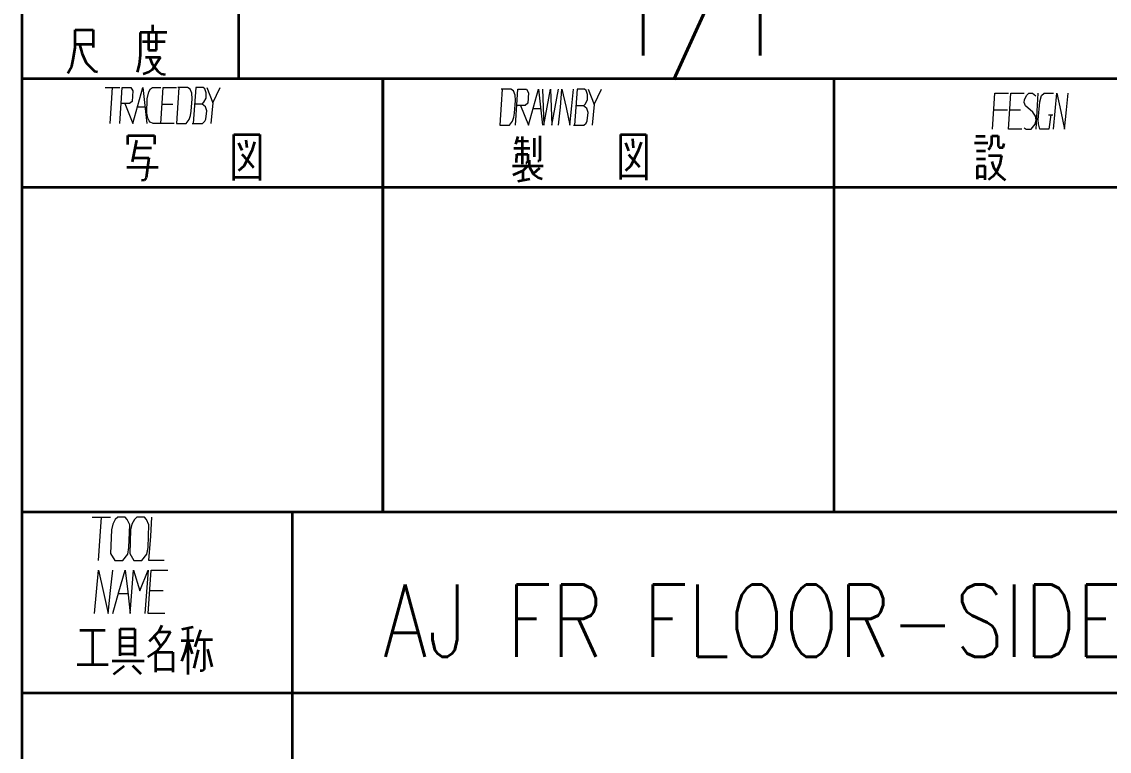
# Model space of a CAD drawing. Header units: millimetres. Extents: x 1333 to 104182, y -62926 to -5704.
# Drawn here: x 47763.5 to 47823.7, y -62820.8 to -62780.4 of the extents above; entities that cross this region are included whole.
import ezdxf
from ezdxf.enums import TextEntityAlignment as Align

# ---------------------------------------------------------------- set-up
doc = ezdxf.new("R2010")
doc.units = ezdxf.units.MM
doc.header["$LTSCALE"] = 0.5
doc.layers.add('SHM_LABEL', color=40, linetype='Continuous')
doc.styles.add('KAI', font='simplex.shx', dxfattribs={"width": 0.8, "bigfont": 'extfont.shx'})

msp = doc.modelspace()

# ---------------------------------------------------------------- linework, layer by layer
at = {"color": 7, "lineweight": 35}
for p, q in [((47763.514, -62751.561), (47763.514, -62876.705)), ((47888.514, -62783.561), (47763.514, -62783.561)), ((47783.514, -62807.561), (47783.514, -62783.561)), ((47783.514, -62783.561), (47783.514, -62807.561)), ((47808.514, -62807.561), (47808.514, -62783.561)), ((47763.514, -62789.561), (47888.514, -62789.561)), ((47888.514, -62807.561), (47763.514, -62807.561)), ((47778.514, -62832.561), (47778.514, -62807.561)), ((47763.514, -62817.561), (47888.514, -62817.561))]:
    msp.add_line(p, q, dxfattribs=at)
at = {"color": 7, "lineweight": 35, "ltscale": 0.15}
msp.add_line((47775.514, -62777.561), (47775.514, -62783.561), dxfattribs=at)
at = {"color": 7, "lineweight": 35, "ltscale": 0.01048}
msp.add_line((47770.755, -62780.577), (47770.755, -62780.996), dxfattribs=at)
at = {"color": 7, "lineweight": 35, "ltscale": 0.024719}
msp.add_line((47766.469, -62781.843), (47766.469, -62780.854), dxfattribs=at)
at = {"color": 7, "lineweight": 35, "ltscale": 0.024854}
for p, q in [((47766.469, -62780.854), (47767.463, -62780.854)), ((47766.469, -62781.645), (47767.463, -62781.645))]:
    msp.add_line(p, q, dxfattribs=at)
at = {"color": 7, "lineweight": 35, "ltscale": 0.024521}
msp.add_line((47767.463, -62780.854), (47767.463, -62781.835), dxfattribs=at)
at = {"color": 7, "lineweight": 35, "ltscale": 0.031244}
msp.add_line((47770.076, -62780.996), (47770.076, -62782.246), dxfattribs=at)
at = {"color": 7, "lineweight": 35, "ltscale": 0.036694}
msp.add_line((47771.544, -62780.996), (47770.076, -62780.996), dxfattribs=at)
at = {"color": 7, "lineweight": 35, "ltscale": 0.024323}
for p, q in [((47770.526, -62780.996), (47770.526, -62781.969)), ((47770.976, -62781.969), (47770.976, -62780.996))]:
    msp.add_line(p, q, dxfattribs=at)
at = {"color": 7, "lineweight": 35, "ltscale": 0.016611}
msp.add_line((47766.367, -62782.499), (47766.469, -62781.843), dxfattribs=at)
at = {"color": 7, "lineweight": 35, "ltscale": 0.013959}
msp.add_line((47766.714, -62781.645), (47766.864, -62782.183), dxfattribs=at)
at = {"color": 7, "lineweight": 35, "ltscale": 0.030969}
msp.add_line((47771.449, -62781.511), (47770.21, -62781.511), dxfattribs=at)
at = {"color": 7, "lineweight": 35, "ltscale": 0.009543}
msp.add_line((47766.28, -62782.871), (47766.367, -62782.499), dxfattribs=at)
at = {"color": 7, "lineweight": 35, "ltscale": 0.013629}
msp.add_line((47766.864, -62782.183), (47767.085, -62782.681), dxfattribs=at)
at = {"color": 7, "lineweight": 35, "ltscale": 0.013344}
msp.add_line((47770.076, -62782.246), (47770.013, -62782.776), dxfattribs=at)
at = {"color": 7, "lineweight": 35, "ltscale": 0.020715}
msp.add_line((47770.376, -62782.373), (47771.204, -62782.373), dxfattribs=at)
at = {"color": 7, "lineweight": 35, "ltscale": 0.011255}
msp.add_line((47770.526, -62781.969), (47770.976, -62781.969), dxfattribs=at)
at = {"color": 7, "lineweight": 35, "ltscale": 0.011421}
msp.add_line((47770.581, -62782.373), (47770.763, -62782.792), dxfattribs=at)
at = {"color": 7, "lineweight": 35, "ltscale": 0.020932}
msp.add_line((47771.204, -62782.373), (47770.739, -62783.069), dxfattribs=at)
at = {"color": 7, "lineweight": 35, "ltscale": 0.01079}
msp.add_line((47766.075, -62783.251), (47766.28, -62782.871), dxfattribs=at)
at = {"color": 7, "lineweight": 35, "ltscale": 0.008799}
msp.add_line((47767.085, -62782.681), (47767.337, -62782.927), dxfattribs=at)
at = {"color": 7, "lineweight": 35, "ltscale": 0.007125}
msp.add_line((47767.337, -62782.927), (47767.534, -62783.132), dxfattribs=at)
at = {"color": 7, "lineweight": 35, "ltscale": 0.004316}
msp.add_line((47767.534, -62783.132), (47767.701, -62783.18), dxfattribs=at)
at = {"color": 7, "lineweight": 35, "ltscale": 0.010648}
msp.add_line((47770.013, -62782.776), (47769.902, -62783.188), dxfattribs=at)
at = {"color": 7, "lineweight": 35, "ltscale": 0.005809}
msp.add_line((47770.739, -62783.069), (47770.55, -62783.203), dxfattribs=at)
at = {"color": 7, "lineweight": 35, "ltscale": 0.011233}
msp.add_line((47770.763, -62782.792), (47771.047, -62783.14), dxfattribs=at)
at = {"color": 7, "lineweight": 35, "ltscale": 0.006083}
msp.add_line((47771.047, -62783.14), (47771.244, -62783.282), dxfattribs=at)
at = {"color": 7, "lineweight": 35, "ltscale": 0.008369}
msp.add_line((47770.55, -62783.203), (47770.234, -62783.314), dxfattribs=at)
at = {"color": 7, "lineweight": 35, "ltscale": 0.005221}
msp.add_line((47771.244, -62783.282), (47771.449, -62783.322), dxfattribs=at)
at = {"color": 7, "lineweight": 35, "ltscale": 0.036902}
msp.add_line((47769.389, -62786.7), (47770.865, -62786.7), dxfattribs=at)
at = {"color": 7, "lineweight": 35, "ltscale": 0.012259}
msp.add_line((47769.389, -62787.19), (47769.389, -62786.7), dxfattribs=at)
at = {"color": 7, "lineweight": 35, "ltscale": 0.012061}
msp.add_line((47770.865, -62786.7), (47770.865, -62787.182), dxfattribs=at)
at = {"color": 7, "lineweight": 35, "ltscale": 0.036108}
for p, q in [((47775.253, -62786.644), (47776.698, -62786.644)), ((47775.253, -62789.001), (47776.698, -62789.001))]:
    msp.add_line(p, q, dxfattribs=at)
at = {"color": 7, "lineweight": 35, "ltscale": 0.063873}
for p, q in [((47775.253, -62789.199), (47775.253, -62786.644)), ((47776.698, -62786.644), (47776.698, -62789.199))]:
    msp.add_line(p, q, dxfattribs=at)
at = {"color": 7, "lineweight": 35, "ltscale": 0.011129}
msp.add_line((47790.993, -62786.748), (47790.868, -62787.175), dxfattribs=at)
at = {"color": 7, "lineweight": 35, "ltscale": 0.038324}
msp.add_line((47791.225, -62786.756), (47791.221, -62788.289), dxfattribs=at)
at = {"color": 7, "lineweight": 35, "ltscale": 0.033368}
msp.add_line((47792.214, -62786.71), (47792.214, -62788.045), dxfattribs=at)
at = {"color": 7, "lineweight": 35, "ltscale": 0.0354}
for p, q in [((47796.673, -62786.642), (47798.089, -62786.642)), ((47796.673, -62788.938), (47798.089, -62788.938))]:
    msp.add_line(p, q, dxfattribs=at)
at = {"color": 7, "lineweight": 35, "ltscale": 0.06235}
msp.add_line((47796.673, -62786.642), (47796.673, -62789.136), dxfattribs=at)
at = {"color": 7, "lineweight": 35, "ltscale": 0.063303}
msp.add_line((47798.089, -62786.642), (47798.089, -62789.174), dxfattribs=at)
at = {"color": 7, "lineweight": 35, "ltscale": 0.012939}
msp.add_line((47816.355, -62786.733), (47816.873, -62786.733), dxfattribs=at)
at = {"color": 7, "lineweight": 35, "ltscale": 0.008557}
msp.add_line((47817.246, -62786.71), (47817.588, -62786.71), dxfattribs=at)
at = {"color": 7, "lineweight": 35, "ltscale": 0.010867}
msp.add_line((47817.246, -62787.145), (47817.246, -62786.71), dxfattribs=at)
at = {"color": 7, "lineweight": 35, "ltscale": 0.014682}
msp.add_line((47817.588, -62786.71), (47817.588, -62787.298), dxfattribs=at)
at = {"color": 7, "lineweight": 35, "ltscale": 0.030595}
msp.add_line((47769.863, -62786.953), (47769.634, -62788.155), dxfattribs=at)
at = {"color": 7, "lineweight": 35, "ltscale": 0.011061}
msp.add_line((47775.522, -62787.111), (47775.703, -62787.514), dxfattribs=at)
at = {"color": 7, "lineweight": 35, "ltscale": 0.010992}
msp.add_line((47775.924, -62786.937), (47775.988, -62787.372), dxfattribs=at)
at = {"color": 7, "lineweight": 35, "ltscale": 0.013066}
msp.add_line((47776.406, -62787.048), (47776.248, -62787.546), dxfattribs=at)
at = {"color": 7, "lineweight": 35, "ltscale": 0.016373}
msp.add_line((47790.92, -62786.995), (47791.575, -62787.008), dxfattribs=at)
at = {"color": 7, "lineweight": 35, "ltscale": 0.025931}
msp.add_line((47791.887, -62786.84), (47791.887, -62787.877), dxfattribs=at)
at = {"color": 7, "lineweight": 35, "ltscale": 0.011726}
msp.add_line((47796.955, -62787.1), (47797.111, -62787.542), dxfattribs=at)
at = {"color": 7, "lineweight": 35, "ltscale": 0.01243}
msp.add_line((47797.339, -62786.886), (47797.377, -62787.382), dxfattribs=at)
at = {"color": 7, "lineweight": 35, "ltscale": 0.012115}
msp.add_line((47797.819, -62787.069), (47797.659, -62787.527), dxfattribs=at)
at = {"color": 7, "lineweight": 35, "ltscale": 0.018359}
msp.add_line((47816.279, -62787.115), (47817.014, -62787.115), dxfattribs=at)
at = {"color": 7, "lineweight": 35, "ltscale": 0.004368}
msp.add_line((47817.048, -62787.473), (47817.173, -62787.351), dxfattribs=at)
at = {"color": 7, "lineweight": 35, "ltscale": 0.00546}
msp.add_line((47817.173, -62787.351), (47817.246, -62787.145), dxfattribs=at)
at = {"color": 7, "lineweight": 35, "ltscale": 0.002269}
msp.add_line((47817.588, -62787.298), (47817.648, -62787.366), dxfattribs=at)
at = {"color": 7, "lineweight": 35, "ltscale": 0.005359}
msp.add_line((47817.648, -62787.366), (47817.862, -62787.366), dxfattribs=at)
at = {"color": 7, "lineweight": 35, "ltscale": 0.005771}
msp.add_line((47817.862, -62787.366), (47817.926, -62787.144), dxfattribs=at)
at = {"color": 7, "lineweight": 35, "ltscale": 0.022034}
msp.add_line((47769.676, -62787.934), (47770.557, -62787.934), dxfattribs=at)
at = {"color": 7, "lineweight": 35, "ltscale": 0.023132}
msp.add_line((47769.782, -62787.376), (47770.707, -62787.376), dxfattribs=at)
at = {"color": 7, "lineweight": 35, "ltscale": 0.027953}
msp.add_line((47770.557, -62787.934), (47770.4, -62789.041), dxfattribs=at)
at = {"color": 7, "lineweight": 35, "ltscale": 0.010602}
msp.add_line((47775.703, -62787.728), (47775.99, -62788.041), dxfattribs=at)
at = {"color": 7, "lineweight": 35, "ltscale": 0.023868}
msp.add_line((47776.248, -62787.546), (47775.806, -62788.392), dxfattribs=at)
at = {"color": 7, "lineweight": 35, "ltscale": 0.022352}
msp.add_line((47790.761, -62787.404), (47791.655, -62787.397), dxfattribs=at)
at = {"color": 7, "lineweight": 35, "ltscale": 0.01182}
msp.add_line((47790.921, -62788.197), (47790.925, -62787.725), dxfattribs=at)
at = {"color": 7, "lineweight": 35, "ltscale": 0.015227}
msp.add_line((47790.925, -62787.725), (47791.534, -62787.74), dxfattribs=at)
at = {"color": 7, "lineweight": 35, "ltscale": 0.009534}
msp.add_line((47791.534, -62787.74), (47791.537, -62788.121), dxfattribs=at)
at = {"color": 7, "lineweight": 35, "ltscale": 0.023128}
msp.add_line((47797.111, -62787.748), (47797.731, -62788.435), dxfattribs=at)
at = {"color": 7, "lineweight": 35, "ltscale": 0.023781}
msp.add_line((47797.659, -62787.527), (47797.241, -62788.381), dxfattribs=at)
at = {"color": 7, "lineweight": 35, "ltscale": 0.012561}
msp.add_line((47816.389, -62787.549), (47816.892, -62787.549), dxfattribs=at)
at = {"color": 7, "lineweight": 35, "ltscale": 0.017982}
msp.add_line((47817.055, -62787.816), (47817.775, -62787.809), dxfattribs=at)
at = {"color": 7, "lineweight": 35, "ltscale": 0.01206}
msp.add_line((47817.775, -62787.809), (47817.68, -62788.281), dxfattribs=at)
at = {"color": 7, "lineweight": 35, "ltscale": 0.043213}
msp.add_line((47769.342, -62788.456), (47771.071, -62788.456), dxfattribs=at)
at = {"color": 7, "lineweight": 35, "ltscale": 0.009648}
msp.add_line((47775.806, -62788.392), (47775.522, -62788.653), dxfattribs=at)
at = {"color": 7, "lineweight": 35, "ltscale": 0.01417}
msp.add_line((47775.99, -62788.041), (47776.358, -62788.471), dxfattribs=at)
at = {"color": 7, "lineweight": 35, "ltscale": 0.042615}
msp.add_line((47790.685, -62788.38), (47792.389, -62788.38), dxfattribs=at)
at = {"color": 7, "lineweight": 35, "ltscale": 0.01003}
msp.add_line((47791.541, -62788.38), (47791.256, -62788.663), dxfattribs=at)
at = {"color": 7, "lineweight": 35, "ltscale": 0.001526}
for p, q in [((47791.484, -62788.228), (47791.423, -62788.236)), ((47792.161, -62788.129), (47792.1, -62788.129))]:
    msp.add_line(p, q, dxfattribs=at)
at = {"color": 7, "lineweight": 35, "ltscale": 0.002986}
msp.add_line((47791.537, -62788.121), (47791.484, -62788.228), dxfattribs=at)
at = {"color": 7, "lineweight": 35, "ltscale": 0.008582}
msp.add_line((47791.625, -62788.068), (47791.625, -62788.411), dxfattribs=at)
at = {"color": 7, "lineweight": 35, "ltscale": 0.011677}
msp.add_line((47791.625, -62788.411), (47791.83, -62788.83), dxfattribs=at)
at = {"color": 7, "lineweight": 35, "ltscale": 0.011854}
msp.add_line((47792.18, -62788.51), (47791.83, -62788.83), dxfattribs=at)
at = {"color": 7, "lineweight": 35, "ltscale": 0.002477}
msp.add_line((47792.214, -62788.045), (47792.161, -62788.129), dxfattribs=at)
at = {"color": 7, "lineweight": 35, "ltscale": 0.009909}
msp.add_line((47797.241, -62788.381), (47796.948, -62788.648), dxfattribs=at)
at = {"color": 7, "lineweight": 35, "ltscale": 0.012451}
msp.add_line((47816.382, -62787.984), (47816.88, -62787.984), dxfattribs=at)
at = {"color": 7, "lineweight": 35, "ltscale": 0.009985}
for p, q in [((47816.451, -62788.381), (47816.85, -62788.381)), ((47816.451, -62788.968), (47816.85, -62788.968))]:
    msp.add_line(p, q, dxfattribs=at)
at = {"color": 7, "lineweight": 35, "ltscale": 0.018304}
msp.add_line((47816.451, -62789.113), (47816.451, -62788.381), dxfattribs=at)
at = {"color": 7, "lineweight": 35, "ltscale": 0.019257}
msp.add_line((47816.85, -62788.381), (47816.85, -62789.151), dxfattribs=at)
at = {"color": 7, "lineweight": 35, "ltscale": 0.008327}
msp.add_line((47817.242, -62788.137), (47817.333, -62788.457), dxfattribs=at)
at = {"color": 7, "lineweight": 35, "ltscale": 0.010726}
msp.add_line((47817.333, -62788.457), (47817.569, -62788.815), dxfattribs=at)
at = {"color": 7, "lineweight": 35, "ltscale": 0.011686}
msp.add_line((47817.68, -62788.281), (47817.49, -62788.709), dxfattribs=at)
at = {"color": 7, "lineweight": 35, "ltscale": 0.00435}
msp.add_line((47770.321, -62789.175), (47770.147, -62789.183), dxfattribs=at)
at = {"color": 7, "lineweight": 35, "ltscale": 0.003899}
msp.add_line((47770.4, -62789.041), (47770.321, -62789.175), dxfattribs=at)
at = {"color": 7, "lineweight": 35, "ltscale": 0.014748}
msp.add_line((47791.256, -62788.663), (47790.715, -62788.899), dxfattribs=at)
at = {"color": 7, "lineweight": 35, "ltscale": 0.016726}
msp.add_line((47790.993, -62789.235), (47791.648, -62789.097), dxfattribs=at)
at = {"color": 7, "lineweight": 35, "ltscale": 0.013156}
msp.add_line((47791.256, -62788.663), (47791.256, -62789.189), dxfattribs=at)
at = {"color": 7, "lineweight": 35, "ltscale": 0.008684}
msp.add_line((47791.83, -62788.83), (47792.116, -62789.029), dxfattribs=at)
at = {"color": 7, "lineweight": 35, "ltscale": 0.005745}
msp.add_line((47792.116, -62789.029), (47792.332, -62789.105), dxfattribs=at)
at = {"color": 7, "lineweight": 35, "ltscale": 0.007735}
msp.add_line((47817.303, -62788.968), (47817.059, -62789.159), dxfattribs=at)
at = {"color": 7, "lineweight": 35, "ltscale": 0.007985}
msp.add_line((47817.49, -62788.709), (47817.303, -62788.968), dxfattribs=at)
at = {"color": 7, "lineweight": 35, "ltscale": 0.013763}
msp.add_line((47817.569, -62788.815), (47817.98, -62789.181), dxfattribs=at)
at = {"color": 7, "lineweight": 35, "ltscale": 0.01005}
msp.add_line((47771.272, -62813.824), (47771.081, -62814.178), dxfattribs=at)
at = {"color": 7, "lineweight": 35, "ltscale": 0.035352}
msp.add_line((47766.722, -62814.092), (47768.137, -62814.092), dxfattribs=at)
at = {"color": 7, "lineweight": 35, "ltscale": 0.047238}
msp.add_line((47767.434, -62814.092), (47767.434, -62815.982), dxfattribs=at)
at = {"color": 7, "lineweight": 35, "ltscale": 0.037363}
msp.add_line((47768.965, -62815.508), (47768.965, -62814.014), dxfattribs=at)
at = {"color": 7, "lineweight": 35, "ltscale": 0.020349}
for p, q in [((47768.965, -62814.014), (47769.779, -62814.014)), ((47768.965, -62814.486), (47769.779, -62814.486)), ((47768.965, -62814.95), (47769.779, -62814.95)), ((47768.965, -62815.388), (47769.779, -62815.388))]:
    msp.add_line(p, q, dxfattribs=at)
at = {"color": 7, "lineweight": 35, "ltscale": 0.037793}
msp.add_line((47769.779, -62814.014), (47769.779, -62815.525), dxfattribs=at)
at = {"color": 7, "lineweight": 35, "ltscale": 0.018417}
msp.add_line((47771.081, -62814.178), (47770.566, -62814.704), dxfattribs=at)
at = {"color": 7, "lineweight": 35, "ltscale": 0.016932}
msp.add_line((47771.224, -62814.982), (47770.842, -62814.423), dxfattribs=at)
at = {"color": 7, "lineweight": 35, "ltscale": 0.016846}
msp.add_line((47771.081, -62814.178), (47771.755, -62814.178), dxfattribs=at)
at = {"color": 7, "lineweight": 35, "ltscale": 0.013337}
msp.add_line((47771.755, -62814.178), (47771.495, -62814.644), dxfattribs=at)
at = {"color": 7, "lineweight": 35, "ltscale": 0.015902}
msp.add_line((47773.01, -62813.917), (47772.387, -62814.048), dxfattribs=at)
at = {"color": 7, "lineweight": 35, "ltscale": 0.063971}
msp.add_line((47772.712, -62813.98), (47772.712, -62816.539), dxfattribs=at)
at = {"color": 7, "lineweight": 35, "ltscale": 0.024585}
msp.add_line((47773.405, -62814.062), (47773.102, -62814.998), dxfattribs=at)
at = {"color": 7, "lineweight": 35, "ltscale": 0.018938}
msp.add_line((47771.495, -62814.644), (47771.021, -62815.235), dxfattribs=at)
at = {"color": 7, "lineweight": 35, "ltscale": 0.01731}
msp.add_line((47772.35, -62814.653), (47773.042, -62814.653), dxfattribs=at)
at = {"color": 7, "lineweight": 35, "ltscale": 0.015606}
msp.add_line((47772.712, -62814.653), (47772.559, -62815.258), dxfattribs=at)
at = {"color": 7, "lineweight": 35, "ltscale": 0.019506}
msp.add_line((47772.712, -62814.653), (47772.958, -62815.393), dxfattribs=at)
at = {"color": 7, "lineweight": 35, "ltscale": 0.021167}
msp.add_line((47773.231, -62814.598), (47774.078, -62814.598), dxfattribs=at)
at = {"color": 7, "lineweight": 35, "ltscale": 0.041412}
msp.add_line((47773.614, -62814.598), (47773.614, -62816.255), dxfattribs=at)
at = {"color": 7, "lineweight": 35, "ltscale": 0.0158}
msp.add_line((47771.021, -62815.235), (47770.492, -62815.58), dxfattribs=at)
at = {"color": 7, "lineweight": 35, "ltscale": 0.023572}
for p, q in [((47770.942, -62815.3), (47771.885, -62815.3)), ((47770.942, -62816.25), (47771.885, -62816.25))]:
    msp.add_line(p, q, dxfattribs=at)
at = {"color": 7, "lineweight": 35, "ltscale": 0.027603}
msp.add_line((47770.942, -62816.404), (47770.942, -62815.3), dxfattribs=at)
at = {"color": 7, "lineweight": 35, "ltscale": 0.027719}
msp.add_line((47771.885, -62815.3), (47771.885, -62816.408), dxfattribs=at)
at = {"color": 7, "lineweight": 35, "ltscale": 0.014325}
msp.add_line((47772.559, -62815.258), (47772.355, -62815.794), dxfattribs=at)
at = {"color": 7, "lineweight": 35, "ltscale": 0.025803}
msp.add_line((47773.279, -62815.179), (47773.047, -62816.185), dxfattribs=at)
at = {"color": 7, "lineweight": 35, "ltscale": 0.025435}
msp.add_line((47773.799, -62815.133), (47774.046, -62816.12), dxfattribs=at)
at = {"color": 7, "lineweight": 35, "ltscale": 0.043274}
msp.add_line((47766.577, -62815.982), (47768.308, -62815.982), dxfattribs=at)
at = {"color": 7, "lineweight": 35, "ltscale": 0.044141}
msp.add_line((47768.519, -62815.774), (47770.285, -62815.774), dxfattribs=at)
at = {"color": 7, "lineweight": 35, "ltscale": 0.019084}
msp.add_line((47769.188, -62816.075), (47768.588, -62816.547), dxfattribs=at)
at = {"color": 7, "lineweight": 35, "ltscale": 0.016232}
msp.add_line((47769.642, -62816.041), (47770.105, -62816.496), dxfattribs=at)
at = {"color": 7, "lineweight": 35, "ltscale": 0.002965}
msp.add_line((47773.614, -62816.255), (47773.53, -62816.338), dxfattribs=at)
at = {"color": 7, "lineweight": 35, "ltscale": 0.003479}
msp.add_line((47773.53, -62816.338), (47773.39, -62816.338), dxfattribs=at)
at = {"color": 7, "lineweight": 13}
for points in [[(47768.131, -62784.037), (47768.944, -62784.037)], [(47768.408, -62786.037), (47768.482, -62784.912), (47768.538, -62784.037)], [(47768.944, -62786.037), (47769.018, -62784.912), (47769.073, -62784.037), (47769.554, -62784.037), (47769.665, -62784.236), (47769.628, -62784.811), (47769.48, -62784.936), (47769.018, -62784.936)], [(47769.665, -62786.037), (47769.942, -62785.037), (47770.219, -62784.037), (47770.33, -62785.037), (47770.441, -62786.037)], [(47771.198, -62786.037), (47770.792, -62786.037), (47770.625, -62785.962), (47770.57, -62785.887), (47770.496, -62785.736), (47770.441, -62785.462), (47770.459, -62784.662), (47770.551, -62784.287), (47770.644, -62784.111), (47770.755, -62784.037), (47771.217, -62784.037)], [(47771.956, -62786.037), (47771.217, -62786.037), (47771.29, -62784.912), (47771.346, -62784.037), (47772.085, -62784.037)], [(47772.085, -62786.037), (47772.621, -62786.037), (47772.787, -62785.811), (47772.861, -62785.587), (47772.898, -62785.361), (47772.953, -62784.662), (47772.935, -62784.361), (47772.842, -62784.137), (47772.695, -62784.037), (47772.159, -62784.037)], [(47772.214, -62784.037), (47772.159, -62784.887), (47772.085, -62786.037)], [(47772.953, -62786.037), (47773.526, -62786.037), (47773.655, -62785.912), (47773.711, -62785.787), (47773.766, -62785.337), (47773.692, -62785.111), (47773.507, -62784.962), (47773.6, -62784.861), (47773.729, -62784.637), (47773.729, -62784.337), (47773.655, -62784.111), (47773.563, -62784.037), (47773.156, -62784.037), (47773.082, -62785.037), (47773.009, -62786.037)], [(47773.766, -62784.037), (47774.099, -62784.887), (47773.988, -62786.037)], [(47774.099, -62784.887), (47774.505, -62784.037)], [(47789.989, -62786.134), (47790.526, -62786.134), (47790.693, -62785.909), (47790.767, -62785.684), (47790.804, -62785.459), (47790.859, -62784.759), (47790.841, -62784.459), (47790.748, -62784.234), (47790.6, -62784.134), (47790.063, -62784.134)], [(47790.118, -62784.134), (47790.063, -62784.984), (47789.989, -62786.134)], [(47790.859, -62786.134), (47790.933, -62785.009), (47790.989, -62784.134), (47791.471, -62784.134), (47791.582, -62784.334), (47791.545, -62784.909), (47791.396, -62785.034), (47790.933, -62785.034)], [(47791.582, -62786.134), (47791.86, -62785.134), (47792.138, -62784.134), (47792.249, -62785.134), (47792.36, -62786.134)], [(47792.36, -62784.134), (47792.397, -62785.134), (47792.434, -62786.134), (47792.619, -62785.134), (47792.804, -62784.134), (47792.841, -62785.134), (47792.878, -62786.134), (47793.064, -62785.134), (47793.249, -62784.134)], [(47793.249, -62786.134), (47793.342, -62785.134), (47793.434, -62784.134), (47793.657, -62785.159), (47793.86, -62786.134), (47793.971, -62785.059), (47794.064, -62784.134)], [(47794.064, -62786.134), (47794.638, -62786.134), (47794.768, -62786.009), (47794.824, -62785.884), (47794.879, -62785.434), (47794.805, -62785.209), (47794.62, -62785.059), (47794.712, -62784.959), (47794.842, -62784.734), (47794.842, -62784.434), (47794.768, -62784.209), (47794.675, -62784.134), (47794.268, -62784.134), (47794.194, -62785.134), (47794.12, -62786.134)], [(47794.879, -62784.134), (47795.213, -62784.984), (47795.102, -62786.134)], [(47795.213, -62784.984), (47795.62, -62784.134)], [(47817.284, -62786.355), (47817.358, -62785.23), (47817.414, -62784.355), (47818.157, -62784.355)], [(47818.9, -62786.355), (47818.157, -62786.355), (47818.231, -62785.23), (47818.287, -62784.355), (47819.03, -62784.355)], [(47819.03, -62786.28), (47819.141, -62786.355), (47819.42, -62786.355), (47819.643, -62786.08), (47819.699, -62785.83), (47819.662, -62785.63), (47819.513, -62785.405), (47819.104, -62785.055), (47819.03, -62784.88), (47819.049, -62784.73), (47819.16, -62784.48), (47819.29, -62784.355), (47819.494, -62784.355), (47819.68, -62784.505)], [(47819.699, -62786.355), (47819.754, -62785.355), (47819.81, -62784.355)], [(47820.498, -62785.555), (47820.405, -62786.355), (47819.903, -62786.355), (47819.829, -62786.055), (47819.81, -62785.83), (47819.903, -62784.83), (47819.996, -62784.48), (47820.145, -62784.355), (47820.646, -62784.355)], [(47820.646, -62786.355), (47820.739, -62785.355), (47820.832, -62784.355), (47821.055, -62785.38), (47821.259, -62786.355), (47821.37, -62785.28), (47821.463, -62784.355)], [(47769.221, -62784.936), (47769.665, -62786.037)], [(47771.29, -62784.962), (47771.882, -62784.962)], [(47773.507, -62784.962), (47773.082, -62784.962)], [(47769.923, -62785.111), (47770.33, -62785.111)], [(47791.137, -62785.034), (47791.582, -62786.134)], [(47791.841, -62785.209), (47792.249, -62785.209)], [(47794.62, -62785.059), (47794.194, -62785.059)], [(47817.358, -62785.28), (47818.101, -62785.28)], [(47818.231, -62785.28), (47818.826, -62785.28)], [(47820.386, -62785.555), (47820.609, -62785.555)], [(47767.42, -62807.833), (47768.436, -62807.833)], [(47767.766, -62810.233), (47767.859, -62808.883), (47767.928, -62807.833)], [(47771.393, -62810.233), (47770.561, -62810.233), (47770.654, -62808.883), (47770.723, -62807.833)], [(47767.536, -62813.171), (47767.652, -62811.971), (47767.767, -62810.771), (47768.044, -62812.001), (47768.299, -62813.171), (47768.437, -62811.881), (47768.553, -62810.771)], [(47768.553, -62813.171), (47768.899, -62811.971), (47769.246, -62810.771), (47769.384, -62811.971), (47769.523, -62813.171)], [(47769.523, -62813.171), (47769.615, -62811.971), (47769.708, -62810.771), (47770.054, -62811.911), (47770.516, -62810.771), (47770.424, -62811.971), (47770.331, -62813.171)], [(47771.44, -62813.171), (47770.516, -62813.171), (47770.609, -62811.821), (47770.678, -62810.771), (47771.602, -62810.771)], [(47768.876, -62812.061), (47769.384, -62812.061)], [(47770.609, -62811.881), (47771.348, -62811.881)]]:
    msp.add_lwpolyline(points, dxfattribs=at)
for points in [[(47769.106, -62810.233), (47769.383, -62809.873), (47769.453, -62809.513), (47769.499, -62808.253), (47769.36, -62807.953), (47769.245, -62807.833), (47768.829, -62807.833), (47768.69, -62807.953), (47768.552, -62808.223), (47768.482, -62808.523), (47768.436, -62809.843), (47768.667, -62810.233)], [(47770.169, -62810.233), (47770.446, -62809.873), (47770.515, -62809.513), (47770.561, -62808.253), (47770.423, -62807.953), (47770.307, -62807.833), (47769.891, -62807.833), (47769.753, -62807.953), (47769.614, -62808.223), (47769.545, -62808.523), (47769.499, -62809.843), (47769.73, -62810.233)]]:
    msp.add_lwpolyline(points, close=True, dxfattribs=at)

# ---------------------------------------------------------------- texts
at = {"layer": 'SHM_LABEL', "style": 'KAI', "width": 0.9}
msp.add_text('1/1', height=4, dxfattribs=at).set_placement((47801.014, -62780.561), align=Align.MIDDLE)
at = {"layer": 'SHM_LABEL', "style": 'KAI', "width": 0.8}
msp.add_text('AJ FR FLOOR-SIDE PANEL&STUD', height=4, dxfattribs=at).set_placement((47783.514, -62815.561))

doc.saveas('drawing.dxf')
